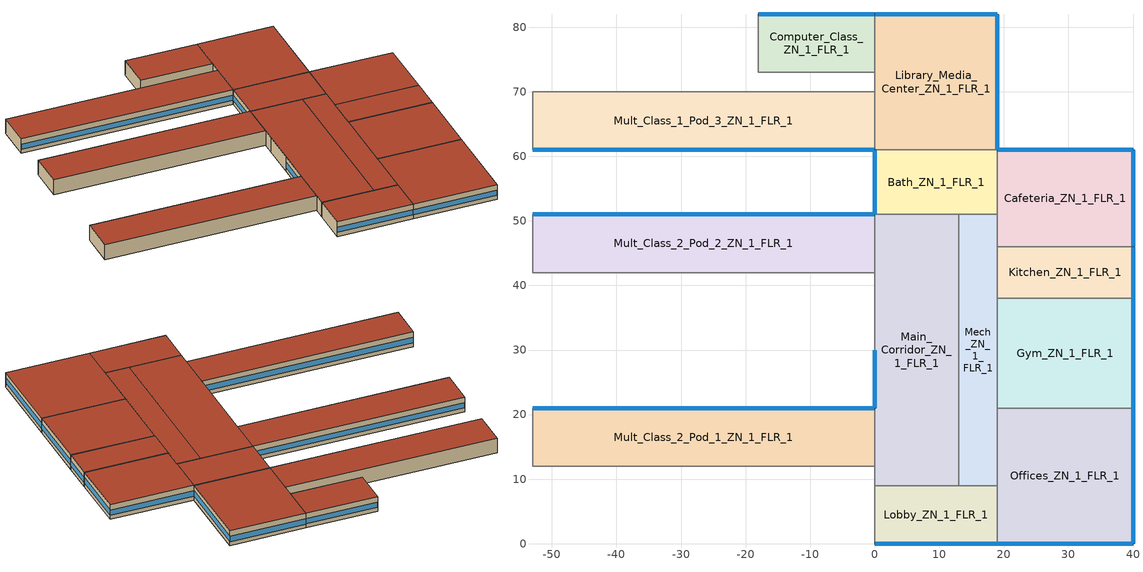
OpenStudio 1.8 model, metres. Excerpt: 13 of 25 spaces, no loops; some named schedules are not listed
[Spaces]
Library_Media_Center_ZN_1_FLR_1
 floor ground: 19,82 19,61 0,61 0,82 z0
 wall outside: 19,61 19,82 0,82 z0:4
 wall to Computer_Class_ZN_1_FLR_1: 0,82 0,73 z0:4
 wall to Bath_ZN_1_FLR_1: 0,61 19,61 z0:4
 wall to Mult_Class_1_Pod_3_ZN_1_FLR_1: 0,70 0,61 z0:4
 wall to Corridor_Pod_3_ZN_1_FLR_1: 0,73 0,70 z0:4
 window: 19,61.05 19,81.95 / 18.95,82 0.05,82 z1.1:2.51
 roof outside: 19,61 19,82 0,82 0,61 z4
Main_Corridor_ZN_1_FLR_1
 floor ground: 13,51 13,9 0,9 0,51 z0
 wall outside: 0,30 0,21 z0:4
 wall to Lobby_ZN_1_FLR_1: 0,9 13,9 z0:4
 wall to Mult_Class_2_Pod_2_ZN_1_FLR_1: 0,51 0,42 z0:4
 wall to Mult_Class_2_Pod_1_ZN_1_FLR_1: 0,21 0,12 z0:4
 wall to Corridor_Pod_1_ZN_1_FLR_1: 0,12 0,9 z0:4
 wall to Bath_ZN_1_FLR_1: 13,51 0,51 z0:4
 wall to Mech_ZN_1_FLR_1: 13,9 13,51 z0:4
 wall to Corridor_Pod_2_ZN_1_FLR_1: 0,42 0,39 z0:4
 wall to Mult_Class_1_Pod_2_ZN_1_FLR_1: 0,39 0,30 z0:4
 window: 0,29.95 0,21.05 z1.1:2.52
 roof outside: 13,9 13,51 0,51 0,9 z4
Kitchen_ZN_1_FLR_1
 floor ground: 40,46 40,38 19,38 19,46 z0
 wall outside: 40,38 40,46 z0:4
 wall to Mech_ZN_1_FLR_1: 19,46 19,38 z0:4
 wall to Cafeteria_ZN_1_FLR_1: 40,46 19,46 z0:4
 wall to Gym_ZN_1_FLR_1: 19,38 40,38 z0:4
 window: 40,38.05 40,45.95 z1.1:2.52
 roof outside: 40,38 40,46 19,46 19,38 z4
Computer_Class_ZN_1_FLR_1
 floor ground: 0,82 0,73 -18,73 -18,82 z0
 wall outside: 0,82 -18,82 z0:4
 wall to Corridor_Pod_3_ZN_1_FLR_1: -18,73 0,73 z0:4
 wall to Mult_Class_2_Pod_3_ZN_1_FLR_1: -18,82 -18,73 z0:4
 window: -0.05,82 -17.95,82 z1.1:2.51
 roof outside: 0,73 0,82 -18,82 -18,73 z4
Mech_ZN_1_FLR_1
 floor ground: 19,51 19,9 13,9 13,51 z0
 wall to Lobby_ZN_1_FLR_1: 13,9 19,9 z0:4
 wall to Offices_ZN_1_FLR_1: 19,9 19,21 z0:4
 wall to Gym_ZN_1_FLR_1: 19,21 19,38 z0:4
 wall to Bath_ZN_1_FLR_1: 19,51 13,51 z0:4
 wall to Cafeteria_ZN_1_FLR_1: 19,46 19,51 z0:4
 roof outside: 19,9 19,51 13,51 13,9 z4
Cafeteria_ZN_1_FLR_1
 floor ground: 40,61 40,46 19,46 19,61 z0
 wall outside: 40,46 40,61 19,61 z0:4
 wall to Bath_ZN_1_FLR_1: 19,61 19,51 z0:4
 window: 39.95,61 19.05,61 / 40,46.05 40,60.95 z1.1:2.51
 roof outside: 40,46 40,61 19,61 19,46 z4
Mult_Class_2_Pod_2_ZN_1_FLR_1
 floor ground: 0,51 0,42 -53,42 -53,51 z0
 wall outside: 0,51 -53,51 z0:4
 wall to Corner_Class_2_Pod_2_ZN_1_FLR_1: -53,51 -53,42 z0:4
 wall to Corridor_Pod_2_ZN_1_FLR_1: -53,42 0,42 z0:4
 window: -0.05,51 -52.95,51 z1.1:2.5
 roof outside: 0,42 0,51 -53,51 -53,42 z4
Bath_ZN_1_FLR_1
 floor ground: 19,61 19,51 0,51 0,61 z0
 wall outside: 0,61 0,51 z0:4
 window: 0,60.95 0,51.05 z1.1:2.51
 roof outside: 19,51 19,61 0,61 0,51 z4
Gym_ZN_1_FLR_1
 floor ground: 40,38 40,21 19,21 19,38 z0
 wall outside: 40,21 40,38 z0:4
 wall to Offices_ZN_1_FLR_1: 19,21 40,21 z0:4
 window: 40,21.05 40,37.95 z1.1:2.51
 roof outside: 40,21 40,38 19,38 19,21 z4
Lobby_ZN_1_FLR_1
 floor ground: 19,9 19,0 0,0 0,9 z0
 wall outside: 0,0 19,0 z0:4
 wall to Mult_Class_1_Pod_1_ZN_1_FLR_1: 0,9 0,0 z0:4
 wall to Offices_ZN_1_FLR_1: 19,0 19,9 z0:4
 window: 0.05,0 18.95,0 z1.1:2.51
 roof outside: 19,0 19,9 0,9 0,0 z4
Mult_Class_2_Pod_1_ZN_1_FLR_1
 floor ground: 0,21 0,12 -53,12 -53,21 z0
 wall outside: 0,21 -53,21 z0:4
 wall to Corner_Class_2_Pod_1_ZN_1_FLR_1: -53,21 -53,12 z0:4
 wall to Corridor_Pod_1_ZN_1_FLR_1: -53,12 0,12 z0:4
 window: -0.05,21 -52.95,21 z1.1:2.5
 roof outside: 0,12 0,21 -53,21 -53,12 z4
Offices_ZN_1_FLR_1
 floor ground: 40,21 40,0 19,0 19,21 z0
 wall outside: 19,0 40,0 40,21 z0:4
 window: 19.05,0 39.95,0 / 40,0.05 40,20.95 z1.1:2.51
 roof outside: 40,0 40,21 19,21 19,0 z4
Mult_Class_1_Pod_3_ZN_1_FLR_1
 floor ground: 0,70 0,61 -53,61 -53,70 z0
 wall outside: -53,61 0,61 z0:4
 wall to Corridor_Pod_3_ZN_1_FLR_1: 0,70 -53,70 z0:4
 wall to Corner_Class_1_Pod_3_ZN_1_FLR_1: -53,70 -53,61 z0:4
 window: -52.95,61 -0.05,61 z1.1:2.5
 roof outside: 0,61 0,70 -53,70 -53,61 z4
[Site]
Houston Bush Intercontinental_TX_USA: Latitude {deg}=30; Longitude {deg}=-95.37; Time Zone {hr}=-6; Elevation {m}=29; Terrain=City
[Building]
90.1-2007-PrimarySchool-ASHRAE 169-2006-2A created: 2015-08-18 13:33:32 -0600: North Axis {deg}=0; Default Construction Set=90.1-2007 - PriSchl - ASHRAE 169-2006-2A
[Site:GroundTemperature:BuildingSurface]
20.78, 20.74, 20.81, 20.87, 20.95, 23.19, 23.53, 23.6, 23.61, 21.33, 21.02, 20.85
[Material:NoMass] Thermal Absorptance=0.9; Solar Absorptance=0.7
Name | Roughness | Thermal Resistance {m2-K/W} | Visible Absorptance
CP02 CARPET PAD | VeryRough | 0.21648 | 0.8
Typical Insulation R-6.78 | Smooth | 1.19347 | 0.7
Typical Carpet Pad | Smooth | 0.21648 | 0.8
Typical Insulation R-5.89 | Smooth | 1.03652 | 0.7
Typical Insulation R-19.72 | Smooth | 3.4722 | 0.7
Typical Insulation R-0.58 | Smooth | 0.101875 | 0.7
Typical Insulation | Smooth | 0.0282222 | 0.7
[Material]
Name | Roughness | Thickness {m} | Conductivity {W/m-K} | Density {kg/m3} | Specific Heat {J/kg-K} | Thermal Absorptance | Solar Absorptance | Visible Absorptance
100mm Normalweight concrete floor | MediumSmooth | 0.1016 | 2.31 | 2322 | 832
G01 13mm gypsum board | Smooth | 0.0127 | 0.16 | 800 | 1090 | 0.9 | 0.7 | 0.5
4 in. Normalweight Concrete Floor | MediumRough | 0.1016 | 2.31 | 2322 | 832 | 0.9 | 0.7 | 0.7
25mm Stucco | Smooth | 0.0254 | 0.72 | 1856 | 840 | 0.9 | 0.7 | 0.7
5/8 in. Gypsum Board | MediumSmooth | 0.0159 | 0.16 | 800 | 1090 | 0.9 | 0.7 | 0.7
Roof Membrane - Highly Reflective | VeryRough | 0.0095 | 0.16 | 1121.29 | 1460 | 0.75 | 0.45 | 0.7
Metal Roof Surface; F08 Metal surface | Smooth | 0.0008 | 45.28 | 7824 | 500 | 0.9 | 0.7 | 0.7
6 in. Normalweight Concrete Floor | MediumRough | 0.1524 | 2.31 | 2322 | 832 | 0.9 | 0.7 | 0.7
8 in. Concrete Block Basement Wall | MediumRough | 0.2032 | 1.326 | 1842 | 912 | 0.9 | 0.7 | 0.7
G05 25mm wood | MediumSmooth | 0.0254 | 0.15 | 608 | 1630 | 0.9 | 0.5 | 0.5
Std Wood 6inch | MediumSmooth | 0.15 | 0.12 | 540 | 1210 | 0.9 | 0.7 | 0.7
[Construction]
Typical Insulated Exterior Mass Floor R-9.35: Typical Insulation R-6.78, 4 in. Normalweight Concrete Floor, Typical Carpet Pad
Typical Insulated Steel Framed Exterior Wall R-8.06: 25mm Stucco, 5/8 in. Gypsum Board, Typical Insulation R-5.89, 5/8 in. Gypsum Board
Typical IEAD Roof - Highly Reflective R-20.83: Roof Membrane - Highly Reflective, Typical Insulation R-19.72, Metal Roof Surface
Typical Interior Floor: 100mm Normalweight concrete floor, CP02 CARPET PAD
Typical Interior Wall: G01 13mm gypsum board, G01 13mm gypsum board
Typical Interior Ceiling: CP02 CARPET PAD, 100mm Normalweight concrete floor
Typical Insulated Carpeted 6in Slab Floor: 6 in. Normalweight Concrete Floor, Typical Carpet Pad
Typical Insulated Basement Mass Wall: 8 in. Concrete Block Basement Wall
U 0.72 SHGC 0.25 Sgl Ref-B-M Tint 6mm: REF B TINT MID 6MM
Typical Insulated Metal Door R-1.43: F08 Metal surface, Typical Insulation R-0.58
Typical Overhead Door: Typical Insulation
U 1.98 SHGC 0.36 Sgl Ref-B-H Clr 6mm: REF B CLEAR HI 6MM
Typical Interior Window: Clear 3mm
Typical Interior Door; Typical Interior Partition: G05 25mm wood
InteriorFurnishings: Std Wood 6inch
[DefaultConstructionSet]
90.1-2007 - PriSchl - ASHRAE 169-2006-2A: Default Exterior Surface Constructions=Default Surface Constructions 1; Default Interior Surface Constructions=Default Surface Constructions 2; Default Ground Contact Surface Constructions=Default Surface Constructions 3; Default Exterior SubSurface Constructions=Default Sub Surface Constructions 1; Default Interior SubSurface Constructions=Default Sub Surface Constructions 2; Interior Partition Construction=Typical Interior Partition
[DefaultSurfaceConstructions]
Name | Floor Construction | Wall Construction | Roof Ceiling Construction
Default Surface Constructions 1 | Typical Insulated Exterior Mass Floor R-9.35 | Typical Insulated Steel Framed Exterior Wall R-8.06 | Typical IEAD Roof - Highly Reflective R-20.83
Default Surface Constructions 2 | Typical Interior Floor | Typical Interior Wall | Typical Interior Ceiling
Default Surface Constructions 3 | Typical Insulated Carpeted 6in Slab Floor | Typical Insulated Basement Mass Wall
[DefaultSubSurfaceConstructions]
Name | Fixed Window Construction | Operable Window Construction | Door Construction | Overhead Door Construction | Skylight Construction | Tubular Daylight Dome Construction | Tubular Daylight Diffuser Construction
Default Sub Surface Constructions 1 | U 0.72 SHGC 0.25 Sgl Ref-B-M Tint 6mm | U 0.72 SHGC 0.25 Sgl Ref-B-M Tint 6mm | Typical Insulated Metal Door R-1.43 | Typical Overhead Door | U 1.98 SHGC 0.36 Sgl Ref-B-H Clr 6mm | Typical Interior Window | Typical Interior Window
Default Sub Surface Constructions 2 | Typical Interior Window | Typical Interior Window | Typical Interior Door
[WindowMaterial:Glazing] Optical Data Type=SpectralAverage; Infrared Transmittance at Normal Incidence=0; Front Side Infrared Hemispherical Emissivity=0.84; Conductivity {W/m-K}=0.9; Dirt Correction Factor for Solar and Visible Transmittance=1; Solar Diffusing=No
Name | Thickness {m} | Solar Transmittance at Normal Incidence | Front Side Solar Reflectance at Normal Incidence | Back Side Solar Reflectance at Normal Incidence | Visible Transmittance at Normal Incidence | Front Side Visible Reflectance at Normal Incidence | Back Side Visible Reflectance at Normal Incidence | Back Side Infrared Hemispherical Emissivity
REF B TINT MID 6MM | 0.006 | 0.1 | 0.11 | 0.41 | 0.13 | 0.1 | 0.32 | 0.45
REF B CLEAR HI 6MM | 0.006 | 0.24 | 0.16 | 0.32 | 0.3 | 0.16 | 0.29 | 0.6
Clear 3mm | 0.003 | 0.837 | 0.075 | 0.075 | 0.898 | 0.081 | 0.081 | 0.84
[Space] Part of Total Floor Area=Yes
Name | Space Type | Thermal Zone
Library_Media_Center_ZN_1_FLR_1 | 90.1-2007 - PriSchl - Classroom | Library_Media_Center_ZN_1_FLR_1 ZN
Main_Corridor_ZN_1_FLR_1 | 90.1-2007 - PriSchl - Corridor | Main_Corridor_ZN_1_FLR_1 ZN
Mult_Class_2_Pod_2_ZN_1_FLR_1 | 90.1-2007 - PriSchl - Classroom | Mult_Class_2_Pod_2_ZN_1_FLR_1 ZN
Kitchen_ZN_1_FLR_1 | 90.1-2007 - PriSchl - Kitchen | Kitchen_ZN_1_FLR_1 ZN
Mult_Class_1_Pod_3_ZN_1_FLR_1 | 90.1-2007 - PriSchl - Classroom | Mult_Class_1_Pod_3_ZN_1_FLR_1 ZN
Computer_Class_ZN_1_FLR_1 | 90.1-2007 - PriSchl - Classroom | Computer_Class_ZN_1_FLR_1 ZN
Mult_Class_2_Pod_1_ZN_1_FLR_1 | 90.1-2007 - PriSchl - Classroom | Mult_Class_2_Pod_1_ZN_1_FLR_1 ZN
Mech_ZN_1_FLR_1 | 90.1-2007 - PriSchl - Mechanical | Mech_ZN_1_FLR_1 ZN
Cafeteria_ZN_1_FLR_1 | 90.1-2007 - PriSchl - Cafeteria | Cafeteria_ZN_1_FLR_1 ZN
Bath_ZN_1_FLR_1 | 90.1-2007 - PriSchl - Restroom | Bath_ZN_1_FLR_1 ZN
Offices_ZN_1_FLR_1 | 90.1-2007 - PriSchl - Office | Offices_ZN_1_FLR_1 ZN
Gym_ZN_1_FLR_1 | 90.1-2007 - PriSchl - Gym | Gym_ZN_1_FLR_1 ZN
Lobby_ZN_1_FLR_1 | 90.1-2007 - PriSchl - Lobby | Lobby_ZN_1_FLR_1 ZN
[SpaceType] Standards Building Type=PrimarySchool
Name | Default Schedule Set | Design Specification Outdoor Air Object | Standards Space Type
90.1-2007 - PriSchl - Mechanical | 90.1-2007 - PriSchl - Mechanical Schedule Set | 90.1-2007 - PriSchl - Mechanical Ventilation | Mechanical
90.1-2007 - PriSchl - Office | 90.1-2007 - PriSchl - Office Schedule Set | 90.1-2007 - PriSchl - Office Ventilation | Office
90.1-2007 - PriSchl - Cafeteria | 90.1-2007 - PriSchl - Cafeteria Schedule Set | 90.1-2007 - PriSchl - Cafeteria Ventilation | Cafeteria
90.1-2007 - PriSchl - Kitchen | 90.1-2007 - PriSchl - Kitchen Schedule Set | 90.1-2007 - PriSchl - Kitchen Ventilation | Kitchen
90.1-2007 - PriSchl - Gym | 90.1-2007 - PriSchl - Gym Schedule Set | 90.1-2007 - PriSchl - Gym Ventilation | Gym
90.1-2007 - PriSchl - Restroom | 90.1-2007 - PriSchl - Restroom Schedule Set | 90.1-2007 - PriSchl - Restroom Ventilation | Restroom
90.1-2007 - PriSchl - Lobby | 90.1-2007 - PriSchl - Lobby Schedule Set | 90.1-2007 - PriSchl - Lobby Ventilation | Lobby
[DefaultScheduleSet] Infiltration Schedule=SchoolPrimary INFIL_SCH_PNNL
Name | Lighting Schedule | Electric Equipment Schedule | Number of People Schedule | People Activity Level Schedule | Gas Equipment Schedule
90.1-2007 - PriSchl - Mechanical Schedule Set | SchoolPrimary BLDG_LIGHT_SCH | SchoolPrimary BLDG_EQUIP_SCH
90.1-2007 - PriSchl - Office Schedule Set | SchoolPrimary BLDG_LIGHT_SCH | SchoolPrimary BLDG_EQUIP_SCH | SchoolPrimary BLDG_LIGHT_OFFICE_SCH | SchoolPrimary ACTIVITY_SCH
90.1-2007 - PriSchl - Cafeteria Schedule Set | SchoolPrimary BLDG_LIGHT_SCH | SchoolPrimary BLDG_EQUIP_SCH | SchoolPrimary BLDG_OCC_SCH_Cafeteria | SchoolPrimary ACTIVITY_SCH
90.1-2007 - PriSchl - Kitchen Schedule Set | SchoolPrimary BLDG_LIGHT_SCH | SchoolPrimary KITCHEN_ELEC_EQUIP_SCH | SchoolPrimary BLDG_LIGHT_SCH | SchoolPrimary ACTIVITY_SCH | SchoolPrimary KITCHEN_GAS_EQUIP_SCH
90.1-2007 - PriSchl - Gym Schedule Set | SchoolPrimary BLDG_LIGHT_GYM_SCH | SchoolPrimary BLDG_EQUIP_SCH | SchoolPrimary BLDG_LIGHT_GYM_SCH | SchoolPrimary ACTIVITY_SCH
90.1-2007 - PriSchl - Restroom Schedule Set | SchoolPrimary BLDG_LIGHT_BATH_SCH | SchoolPrimary BLDG_EQUIP_SCH
90.1-2007 - PriSchl - Lobby Schedule Set | SchoolPrimary BLDG_LIGHT_LOBBYFLR1_SCH | SchoolPrimary BLDG_EQUIP_SCH
[Lights:Definition] Design Level Calculation Method=Watts/Area; Fraction Radiant=0.37; Fraction Visible=0.2; Return Air Fraction=0
Name | Watts per Space Floor Area {W/m2}
90.1-2007 - PriSchl - Mechanical Lights Definition | 16.1459
90.1-2007 - PriSchl - Office Lights Definition | 11.8403
90.1-2007 - PriSchl - Cafeteria Lights Definition; 90.1-2007 - PriSchl - Gym Lights Definition; 90.1-2007 - PriSchl - Restroom Lights Definition | 9.68752
90.1-2007 - PriSchl - Kitchen Lights Definition | 12.9167
90.1-2007 - PriSchl - Lobby Lights Definition | 13.9931
[Lights]
Name | Lights Definition | Space or SpaceType
90.1-2007 - PriSchl - Mechanical Lights | 90.1-2007 - PriSchl - Mechanical Lights Definition | 90.1-2007 - PriSchl - Mechanical
90.1-2007 - PriSchl - Office Lights | 90.1-2007 - PriSchl - Office Lights Definition | 90.1-2007 - PriSchl - Office
90.1-2007 - PriSchl - Cafeteria Lights | 90.1-2007 - PriSchl - Cafeteria Lights Definition | 90.1-2007 - PriSchl - Cafeteria
90.1-2007 - PriSchl - Kitchen Lights | 90.1-2007 - PriSchl - Kitchen Lights Definition | 90.1-2007 - PriSchl - Kitchen
90.1-2007 - PriSchl - Gym Lights | 90.1-2007 - PriSchl - Gym Lights Definition | 90.1-2007 - PriSchl - Gym
90.1-2007 - PriSchl - Restroom Lights | 90.1-2007 - PriSchl - Restroom Lights Definition | 90.1-2007 - PriSchl - Restroom
90.1-2007 - PriSchl - Lobby Lights | 90.1-2007 - PriSchl - Lobby Lights Definition | 90.1-2007 - PriSchl - Lobby
[DesignSpecification:OutdoorAir] Outdoor Air Method=Sum
Name | Outdoor Air Flow per Floor Area {m3/s-m2} | Outdoor Air Flow per Person {m3/s-person}
90.1-2007 - PriSchl - Mechanical Ventilation | 0.0006096
90.1-2007 - PriSchl - Office Ventilation | 0.0003048 | 0.00235974
90.1-2007 - PriSchl - Cafeteria Ventilation; 90.1-2007 - PriSchl - Kitchen Ventilation | 0.0009144 | 0.00353961
90.1-2007 - PriSchl - Gym Ventilation | 0.001524
90.1-2007 - PriSchl - Restroom Ventilation; 90.1-2007 - PriSchl - Lobby Ventilation | 0.0003048
[ElectricEquipment:Definition] Design Level Calculation Method=Watts/Area
Name | Watts per Space Floor Area {W/m2} | Fraction Latent | Fraction Radiant | Fraction Lost
90.1-2007 - PriSchl - Mechanical Electric Equipment Definition; 90.1-2007 - PriSchl - Restroom Electric Equipment Definition; 90.1-2007 - PriSchl - Lobby Electric Equipment Definition | 2.90626 | 0 | 0.5 | 0
90.1-2007 - PriSchl - Office Electric Equipment Definition | 7.85765 | 0 | 0.5 | 0
90.1-2007 - PriSchl - Cafeteria Electric Equipment Definition | 18.5139 | 0 | 0.5 | 0
90.1-2007 - PriSchl - Kitchen Electric Equipment Definition | 190.521 | 0.25 | 0.3 | 0.2
90.1-2007 - PriSchl - Gym Electric Equipment Definition | 3.65973 | 0 | 0.5 | 0
[ElectricEquipment]
Name | Electric Equipment Definition | Space or SpaceType
90.1-2007 - PriSchl - Mechanical Electric Equipment | 90.1-2007 - PriSchl - Mechanical Electric Equipment Definition | 90.1-2007 - PriSchl - Mechanical
90.1-2007 - PriSchl - Office Electric Equipment | 90.1-2007 - PriSchl - Office Electric Equipment Definition | 90.1-2007 - PriSchl - Office
90.1-2007 - PriSchl - Cafeteria Electric Equipment | 90.1-2007 - PriSchl - Cafeteria Electric Equipment Definition | 90.1-2007 - PriSchl - Cafeteria
90.1-2007 - PriSchl - Kitchen Electric Equipment | 90.1-2007 - PriSchl - Kitchen Electric Equipment Definition | 90.1-2007 - PriSchl - Kitchen
90.1-2007 - PriSchl - Gym Electric Equipment | 90.1-2007 - PriSchl - Gym Electric Equipment Definition | 90.1-2007 - PriSchl - Gym
90.1-2007 - PriSchl - Restroom Electric Equipment | 90.1-2007 - PriSchl - Restroom Electric Equipment Definition | 90.1-2007 - PriSchl - Restroom
90.1-2007 - PriSchl - Lobby Electric Equipment | 90.1-2007 - PriSchl - Lobby Electric Equipment Definition | 90.1-2007 - PriSchl - Lobby
[ThermostatSetpoint:DualSetpoint] Heating Setpoint Temperature Schedule=SchoolPrimary HTGSETP_SCH_NO_OPTIMUM; Cooling Setpoint Temperature Schedule=SchoolPrimary CLGSETP_SCH_NO_OPTIMUM
90.1-2007 - PriSchl - Mechanical Thermostat; 90.1-2007 - PriSchl - Office Thermostat; 90.1-2007 - PriSchl - Cafeteria Thermostat; 90.1-2007 - PriSchl - Kitchen Thermostat; 90.1-2007 - PriSchl - Gym Thermostat; 90.1-2007 - PriSchl - Restroom Thermostat; 90.1-2007 - PriSchl - Lobby Thermostat
[People:Definition] Number of People Calculation Method=People/Area; Fraction Radiant=0.3
Name | People per Space Floor Area {person/m2}
90.1-2007 - PriSchl - Office People Definition | 0.0538196
90.1-2007 - PriSchl - Cafeteria People Definition | 1.07639
90.1-2007 - PriSchl - Kitchen People Definition | 0.149941
90.1-2007 - PriSchl - Gym People Definition | 0.322917
[People]
Name | People Definition | Space or SpaceType
90.1-2007 - PriSchl - Office People | 90.1-2007 - PriSchl - Office People Definition | 90.1-2007 - PriSchl - Office
90.1-2007 - PriSchl - Cafeteria People | 90.1-2007 - PriSchl - Cafeteria People Definition | 90.1-2007 - PriSchl - Cafeteria
90.1-2007 - PriSchl - Kitchen People | 90.1-2007 - PriSchl - Kitchen People Definition | 90.1-2007 - PriSchl - Kitchen
90.1-2007 - PriSchl - Gym People | 90.1-2007 - PriSchl - Gym People Definition | 90.1-2007 - PriSchl - Gym
[GasEquipment:Definition]
90.1-2007 - PriSchl - Kitchen Gas Equipment Definition: Design Level Calculation Method=Watts/Area; Watts per Space Floor Area {W/m2}=695.587; Fraction Latent=0.1; Fraction Radiant=0.2; Fraction Lost=0.7
[GasEquipment]
90.1-2007 - PriSchl - Kitchen Gas Equipment: Gas Equipment Definition=90.1-2007 - PriSchl - Kitchen Gas Equipment Definition; Space or SpaceType=90.1-2007 - PriSchl - Kitchen
[SpaceInfiltration:DesignFlowRate] Design Flow Rate Calculation Method=Flow/ExteriorArea; Constant Term Coefficient=0; Temperature Term Coefficient=0; Velocity Term Coefficient=0.224; Velocity Squared Term Coefficient=0
Name | Space or SpaceType | Flow per Exterior Surface Area {m3/s-m2}
Bath_ZN_1_FLR_1 Infiltration | Bath_ZN_1_FLR_1 | 0.000178301
Cafeteria_ZN_1_FLR_1 Infiltration | Cafeteria_ZN_1_FLR_1 | 0.000321641
Computer_Class_ZN_1_FLR_1 Infiltration | Computer_Class_ZN_1_FLR_1 | 0.000315456
Gym_ZN_1_FLR_1 Infiltration | Gym_ZN_1_FLR_1 | 0.000164037
Kitchen_ZN_1_FLR_1 Infiltration | Kitchen_ZN_1_FLR_1 | 0.000164037
Library_Media_Center_ZN_1_FLR_1 Infiltration | Library_Media_Center_ZN_1_FLR_1 | 0.000293447
Lobby_ZN_1_FLR_1 Infiltration | Lobby_ZN_1_FLR_1 | 0.000315456
Main_Corridor_ZN_1_FLR_1 Infiltration | Main_Corridor_ZN_1_FLR_1 | 6.34164e-05
Mult_Class_1_Pod_3_ZN_1_FLR_1 Infiltration | Mult_Class_1_Pod_3_ZN_1_FLR_1 | 0.000315456
Mult_Class_2_Pod_1_ZN_1_FLR_1 Infiltration | Mult_Class_2_Pod_1_ZN_1_FLR_1 | 0.000315456
Mult_Class_2_Pod_2_ZN_1_FLR_1 Infiltration | Mult_Class_2_Pod_2_ZN_1_FLR_1 | 0.000315456
Offices_ZN_1_FLR_1 Infiltration | Offices_ZN_1_FLR_1 | 0.000282823
[InternalMass] Internal Mass Definition=Internal Mass Definition 1
Name | Space or SpaceType
Mult_Class_2_Pod_1_ZN_1_FLR_1 Mass | Mult_Class_2_Pod_1_ZN_1_FLR_1
Mult_Class_2_Pod_2_ZN_1_FLR_1 Mass | Mult_Class_2_Pod_2_ZN_1_FLR_1
Mult_Class_1_Pod_3_ZN_1_FLR_1 Mass | Mult_Class_1_Pod_3_ZN_1_FLR_1
Computer_Class_ZN_1_FLR_1 Mass | Computer_Class_ZN_1_FLR_1
Main_Corridor_ZN_1_FLR_1 Mass | Main_Corridor_ZN_1_FLR_1
Lobby_ZN_1_FLR_1 Mass | Lobby_ZN_1_FLR_1
Mech_ZN_1_FLR_1 Mass | Mech_ZN_1_FLR_1
Bath_ZN_1_FLR_1 Mass; Bath_ZN_1_FLR_1 Mass 1 | Bath_ZN_1_FLR_1
Offices_ZN_1_FLR_1 Mass | Offices_ZN_1_FLR_1
Library_Media_Center_ZN_1_FLR_1 Mass | Library_Media_Center_ZN_1_FLR_1
Kitchen_ZN_1_FLR_1 Mass; Kitchen_ZN_1_FLR_1 Mass 1; Kitchen_ZN_1_FLR_1 Mass 2; Kitchen_ZN_1_FLR_1 Mass 3 | Kitchen_ZN_1_FLR_1
Gym_ZN_1_FLR_1 Mass | Gym_ZN_1_FLR_1
Cafeteria_ZN_1_FLR_1 Mass | Cafeteria_ZN_1_FLR_1
[ThermalZone] Use Ideal Air Loads=No
Name | Thermostat
Lobby_ZN_1_FLR_1 ZN | 90.1-2007 - PriSchl - Lobby Thermostat
Mult_Class_1_Pod_3_ZN_1_FLR_1 ZN; Computer_Class_ZN_1_FLR_1 ZN; Library_Media_Center_ZN_1_FLR_1 ZN; Mult_Class_2_Pod_1_ZN_1_FLR_1 ZN; Mult_Class_2_Pod_2_ZN_1_FLR_1 ZN | 90.1-2007 - PriSchl - Classroom Thermostat
Main_Corridor_ZN_1_FLR_1 ZN | 90.1-2007 - PriSchl - Corridor Thermostat
Bath_ZN_1_FLR_1 ZN | 90.1-2007 - PriSchl - Restroom Thermostat
Gym_ZN_1_FLR_1 ZN | 90.1-2007 - PriSchl - Gym Thermostat
Offices_ZN_1_FLR_1 ZN | 90.1-2007 - PriSchl - Office Thermostat
Kitchen_ZN_1_FLR_1 ZN | 90.1-2007 - PriSchl - Kitchen Thermostat
Cafeteria_ZN_1_FLR_1 ZN | 90.1-2007 - PriSchl - Cafeteria Thermostat
Mech_ZN_1_FLR_1 ZN | 90.1-2007 - PriSchl - Mechanical Thermostat
[Exterior:Lights] Control Option=AstronomicalClock
Name | Exterior Lights Definition | Schedule
Occ Sensing Exterior Lights Def | Occ Sensing Exterior Lights Def | SchoolPrimary Exterior_lighting_schedule_b
NonDimming Exterior Lights Def | NonDimming Exterior Lights Def | SchoolPrimary Exterior_lighting_schedule_a
